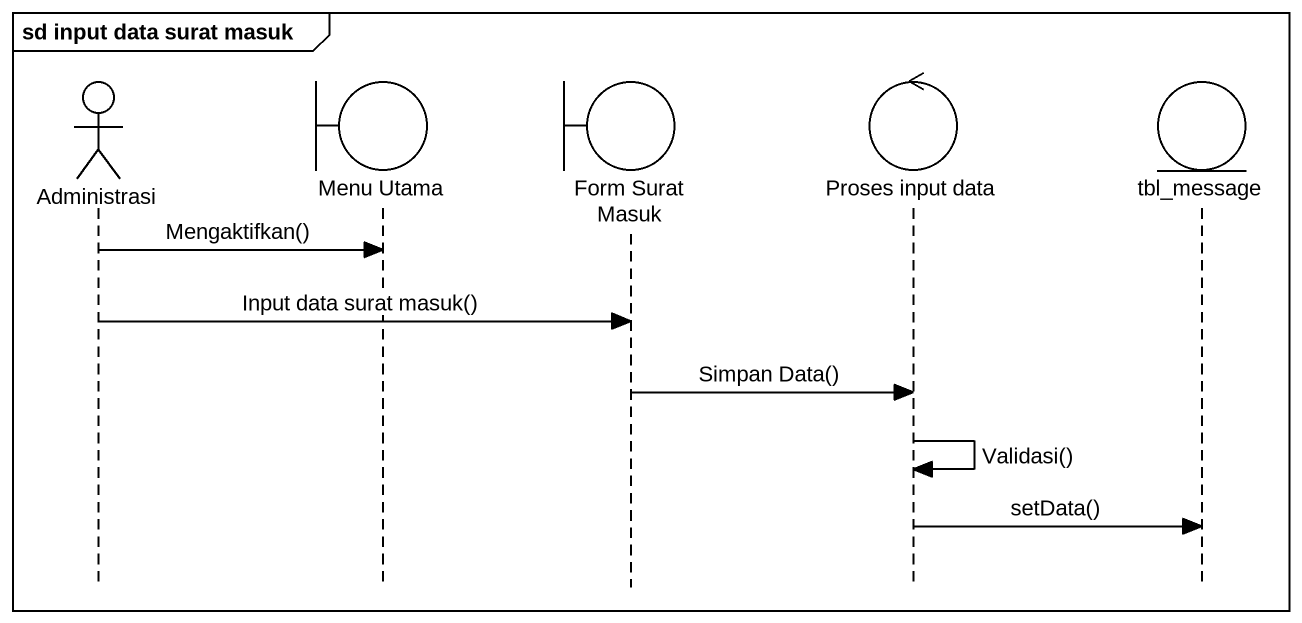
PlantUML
@startuml
mainframe sd input data surat masuk
hide footbox
actor Administrasi
boundary "Menu Utama" as Menu_Utama
boundary "Form Surat Masuk" as Form_Surat_Masuk
control "Proses input data" as Proses_input_data
entity tbl_message

Administrasi -> Menu_Utama : Mengaktifkan()
Administrasi -> Form_Surat_Masuk : Input data surat masuk()
Form_Surat_Masuk -> Proses_input_data : Simpan Data()
Proses_input_data -> Proses_input_data : Validasi()
Proses_input_data -> tbl_message : setData()
@enduml
